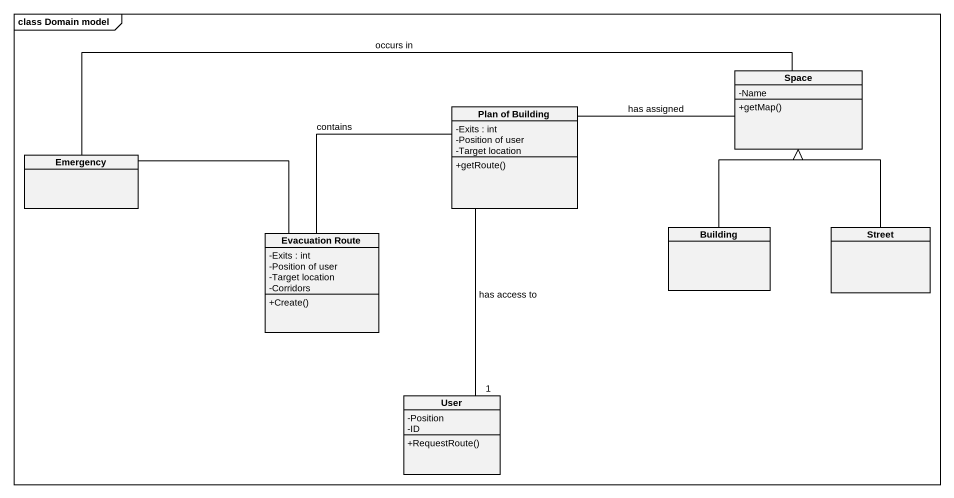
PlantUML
@startuml
mainframe class Domain model
hide circle
hide empty members
skinparam classAttributeIconSize 0
class Space {
  -Name
  +getMap()
}
class "Plan of Building" as Plan_of_Building {
  -Exits : int
  -Position of user
  -Target location
  +getRoute()
}
class Emergency
class "Evacuation Route" as Evacuation_Route {
  -Exits : int
  -Position of user
  -Target location
  -Corridors
  +Create()
}
class Building
class Street
class User {
  -Position
  -ID
  +RequestRoute()
}
Plan_of_Building -right- Space : has assigned
Plan_of_Building -- "1" User : has access to
Emergency -right- Space : occurs in
Evacuation_Route -up- Plan_of_Building : contains
Evacuation_Route -left- Emergency
Building -up-|> Space
Street -up-|> Space
@enduml
